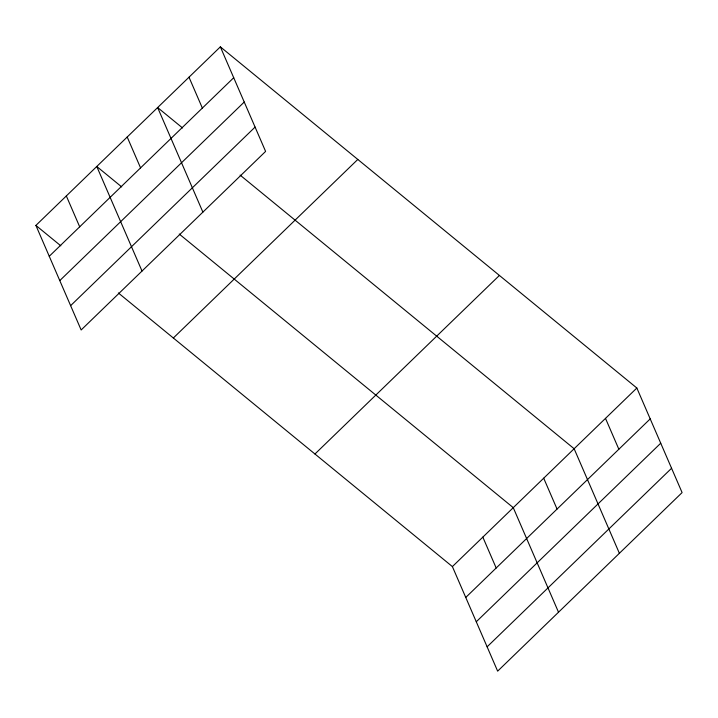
<?xml version="1.0" encoding="UTF-8"?>
<svg xmlns="http://www.w3.org/2000/svg" width="718" height="718" viewBox="0 0 718 718"><rect width="100%" height="100%" fill="white"/><g stroke="black" fill="none" stroke-linecap="round" stroke-linejoin="round"><path stroke-width="1.08" d="M220.354 46.849L265.606 151.408L81.152 329.975L35.9 225.416L220.354 46.849L636.848 388.025L682.1 492.584L497.646 671.15L452.394 566.592L118.362 292.962M49.255 256.281L233.718 77.715M59.782 280.594L244.237 102.037M70.624 305.653L255.078 127.095M173.343 337.998L357.797 159.441M314.951 454L499.405 275.434M452.394 566.592L636.848 388.025M465.749 597.457L650.212 418.89M476.276 621.77L660.731 443.212M487.118 646.828L671.572 468.271M182.552 127.966L157.646 107.565L202.889 212.124M240.108 175.111L574.14 448.741L619.383 553.3M121.683 186.895L96.768 166.486L142.02 271.045M179.24 234.041L513.262 507.662L558.514 612.221M35.9 225.416L60.815 245.816M605.498 418.379L618.853 449.244M543.705 478.197L557.06 509.062M482.828 537.127L496.183 567.992M188.996 77.203L202.359 108.068M127.203 137.021L140.566 167.886M66.334 195.951L79.689 226.816"/></g></svg>
